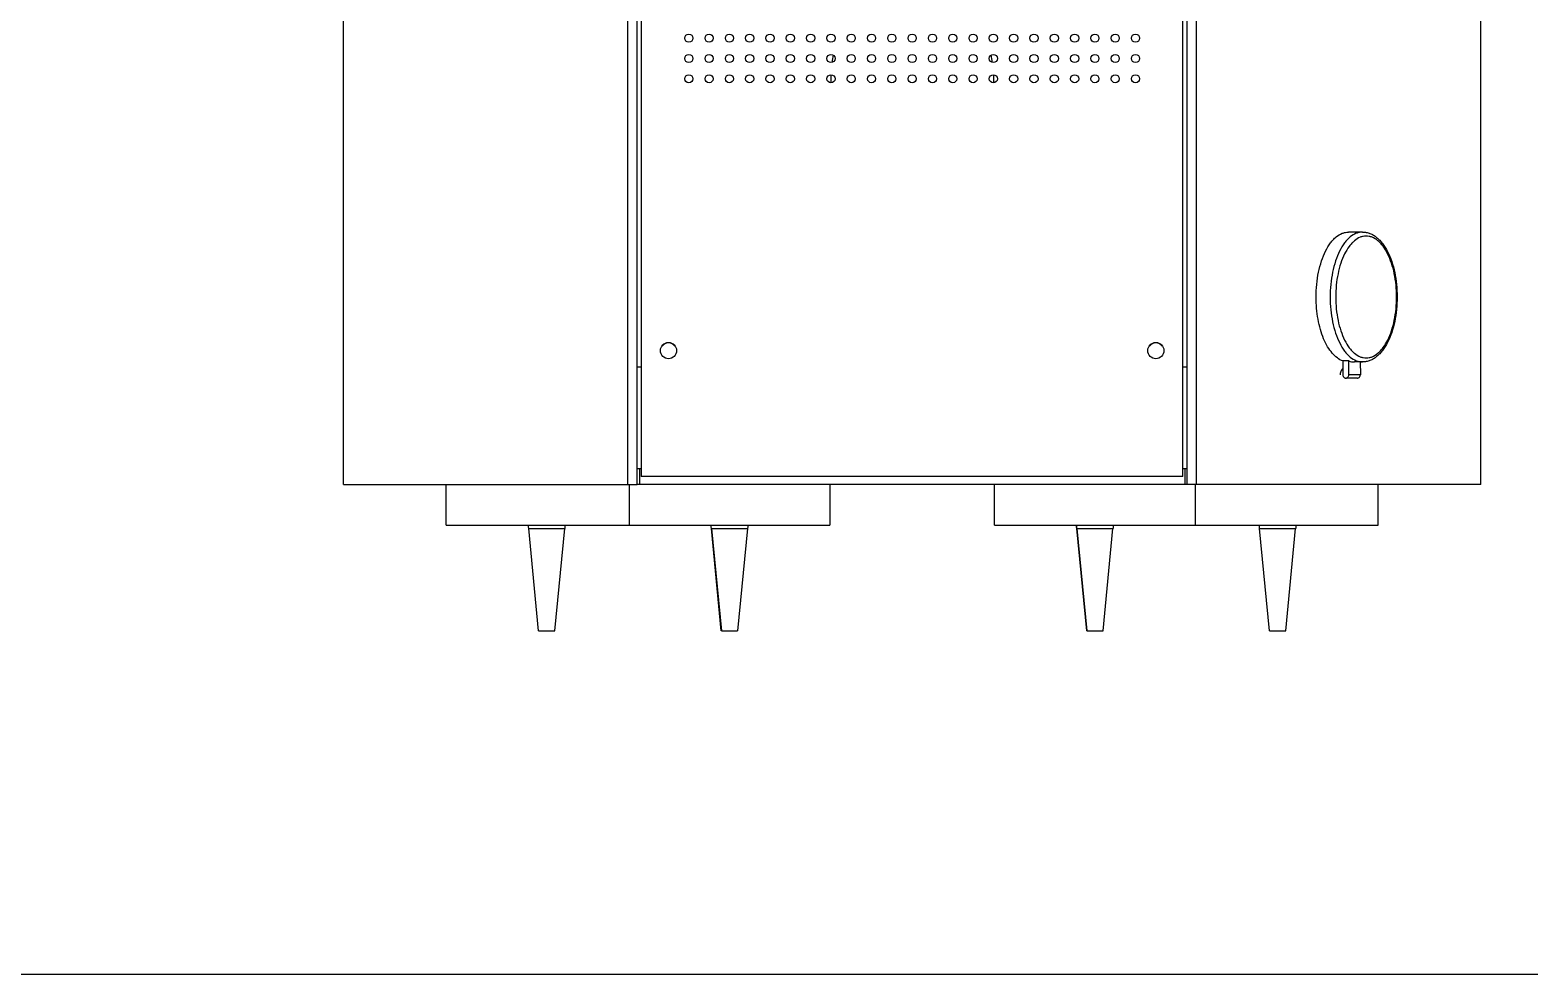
# Model space of a CAD drawing. Header units: millimetres. Extents: x 0 to 1189, y 0 to 841.
# Drawn here: x 369.1 to 738.2, y 0 to 232.5 of the extents above; entities that cross this region are included whole.
import ezdxf

# ---------------------------------------------------------------- set-up
doc = ezdxf.new("R2010")
doc.units = ezdxf.units.MM
doc.header["$LTSCALE"] = 65.395
doc.layers.get('0').update_dxf_attribs({"linetype": 'CONTINUOUS'})
for name, color, linetype in [('AXIS', 7, 'CONTINUOUS'), ('CURVES', 7, 'CONTINUOUS'), ('SURFACES', 7, 'CONTINUOUS')]:
    doc.layers.add(name, color=color, linetype=linetype)

msp = doc.modelspace()

# ---------------------------------------------------------------- linework, layer by layer
at = {"color": 7, "linetype": 'Continuous'}
for p, q in [((446.35, 120.53), (446.35, 460.53)), ((516.35, 120.53), (516.35, 460.53)), ((518.66, 120.53), (518.66, 460.53)), ((519.66, 459.53), (519.66, 122.53)), ((653.04, 122.53), (653.04, 459.53)), ((566.35, 221.47), (566.35, 219.48)), ((606.35, 221.47), (606.35, 219.48)), ((518.66, 149.53), (519.66, 149.53)), ((653.04, 149.53), (654.04, 149.53)), ((693.85, 150.98), (692.39, 150.98)), ((692.39, 150.98), (692.4, 147.59)), ((693.86, 147.59), (693.85, 150.98)), ((696.7, 150.73), (696.71, 147.6)), ((695.98, 146.76), (693.13, 146.75)), ((518.66, 124.53), (519.66, 124.53)), ((653.04, 122.53), (519.66, 122.53)), ((653.04, 124.53), (654.04, 124.53)), ((446.35, 120.53), (518.66, 120.53)), ((0, 0), (1189, 0))]:
    msp.add_line(p, q, dxfattribs=at)
at = {"color": 9, "linetype": 'Continuous'}
msp.add_line((696.71, 147.6), (693.86, 147.59), dxfattribs=at)
at = {"color": 7, "linetype": 'Continuous'}
for centre, radius, start, end in [((586.35, 221.53), 20, 166.1538, 171.462), ((586.35, 221.53), 20, 8.538, 13.8462), ((646.35, 153.43), 2, 37.5434, 142.4566)]:
    msp.add_arc(centre, radius, start, end, dxfattribs=at)
at = {"color": 9, "linetype": 'Continuous'}
for points, knots in [([(697.27, 182.73), (697.01, 182.73), (696.48, 182.67), (695.4, 182.35), (694.38, 181.7), (693.47, 180.83), (692.54, 179.71), (691.51, 177.97), (690.54, 175.55), (689.82, 172.79), (689.37, 169.81), (689.27, 167.75), (689.27, 166.71)], [0, 0, 0, 0, 0.040697, 0.082538, 0.173217, 0.223687, 0.278, 0.398387, 0.533797, 0.681731, 0.838562, 1, 1, 1, 1]), ([(705.64, 166.74), (705.64, 167.72), (705.55, 169.65), (705.13, 172.44), (704.45, 175.02), (703.53, 177.29), (702.57, 178.91), (701.7, 179.96), (700.84, 180.78), (699.89, 181.38), (698.88, 181.68), (698.13, 181.75), (697.39, 181.68), (696.38, 181.37), (695.42, 180.76), (694.57, 179.94), (693.7, 178.89), (692.74, 177.27), (691.82, 174.99), (691.15, 172.41), (690.73, 169.61), (690.64, 167.69), (690.64, 166.71)], [0, 0, 0, 0, 0.080723, 0.15912, 0.233051, 0.300709, 0.360852, 0.387984, 0.413198, 0.458507, 0.479422, 0.499771, 0.520127, 0.54106, 0.586436, 0.611692, 0.638868, 0.699099, 0.766836, 0.840828, 0.919264, 1, 1, 1, 1]), ([(689.27, 166.71), (689.27, 165.67), (689.38, 163.61), (689.82, 160.64), (690.55, 157.89), (691.52, 155.47), (692.55, 153.74), (693.47, 152.62), (694.39, 151.75), (695.4, 151.1), (696.48, 150.78), (697.01, 150.73), (697.27, 150.73)], [0, 0, 0, 0, 0.161481, 0.318316, 0.466228, 0.601607, 0.721967, 0.776271, 0.82674, 0.917431, 0.959287, 1, 1, 1, 1]), ([(690.64, 166.71), (690.64, 165.73), (690.74, 163.81), (691.15, 161.01), (691.83, 158.43), (692.75, 156.16), (693.71, 154.54), (694.58, 153.49), (695.44, 152.68), (696.39, 152.08), (697.4, 151.78), (698.15, 151.7), (698.9, 151.78), (699.9, 152.08), (700.86, 152.69), (701.71, 153.51), (702.58, 154.56), (703.54, 156.19), (704.46, 158.46), (705.13, 161.04), (705.55, 163.84), (705.64, 165.77), (705.64, 166.74)], [0, 0, 0, 0, 0.080723, 0.15912, 0.233051, 0.300709, 0.360852, 0.387984, 0.413198, 0.458507, 0.479422, 0.499771, 0.520127, 0.54106, 0.586436, 0.611692, 0.638868, 0.699099, 0.766836, 0.840828, 0.919264, 1, 1, 1, 1])]:
    msp.add_open_spline(points, degree=3, knots=knots, dxfattribs=at)
at = {"color": 7, "linetype": 'Continuous'}
for points, knots in [([(697.27, 182.73), (697.58, 182.73), (698.19, 182.67), (699.08, 182.41), (699.94, 181.98), (700.75, 181.41), (701.5, 180.71), (702.47, 179.57), (703.52, 177.83), (704.5, 175.43), (705.23, 172.71), (705.67, 169.78), (705.77, 167.77), (705.77, 166.74)], [0, 0, 0, 0, 0.046215, 0.092995, 0.141021, 0.19087, 0.24311, 0.298173, 0.417603, 0.549743, 0.692991, 0.844355, 1, 1, 1, 1]), ([(692.39, 150.98), (691.92, 151.15), (690.95, 151.69), (689.7, 152.91), (688.57, 154.53), (687.6, 156.5), (686.82, 158.78), (686.24, 161.29), (685.89, 163.96), (685.81, 165.79), (685.81, 166.71)], [0, 0, 0, 0, 0.085288, 0.181727, 0.291367, 0.414281, 0.549156, 0.693734, 0.845108, 1, 1, 1, 1]), ([(705.77, 166.74), (705.77, 165.72), (705.68, 163.7), (705.23, 160.76), (704.51, 158.04), (703.52, 155.63), (702.47, 153.89), (701.51, 152.75), (700.75, 152.04), (699.94, 151.47), (699.09, 151.05), (698.19, 150.79), (697.58, 150.73), (697.27, 150.73)], [0, 0, 0, 0, 0.155614, 0.306982, 0.450254, 0.582423, 0.701874, 0.756941, 0.809179, 0.859021, 0.907035, 0.9538, 1, 1, 1, 1]), ([(693.85, 150.98), (694.08, 150.9), (694.55, 150.77), (695.03, 150.73), (695.27, 150.73)], [0, 0, 0, 0, 0.505699, 1, 1, 1, 1]), ([(692.4, 147.59), (692.4, 147.48), (692.43, 147.27), (692.59, 146.99), (692.83, 146.8), (693.03, 146.75), (693.13, 146.75)], [0, 0, 0, 0, 0.266361, 0.523408, 0.7668, 1, 1, 1, 1]), ([(693.13, 146.75), (693.22, 146.75), (693.42, 146.8), (693.66, 146.99), (693.82, 147.27), (693.86, 147.48), (693.86, 147.59)], [0, 0, 0, 0, 0.233234, 0.476621, 0.733636, 1, 1, 1, 1]), ([(695.98, 146.76), (696.07, 146.76), (696.27, 146.8), (696.51, 146.99), (696.67, 147.27), (696.71, 147.49), (696.71, 147.6)], [0, 0, 0, 0, 0.233234, 0.476621, 0.733636, 1, 1, 1, 1])]:
    msp.add_open_spline(points, degree=3, knots=knots, dxfattribs=at)
at = {"layer": 'AXIS', "color": 7, "linetype": 'Continuous'}
for p, q in [((697.27, 182.73), (693.81, 182.73)), ((697.27, 150.73), (695.27, 150.73)), ((471.64, 110.53), (471.64, 120.53)), ((516.65, 120.53), (516.65, 110.53)), ((566.09, 120.53), (566.09, 110.53)), ((606.64, 110.53), (606.64, 120.53)), ((656.08, 110.53), (656.08, 120.53)), ((701.07, 110.53), (701.07, 120.53)), ((471.64, 110.53), (566.09, 110.53)), ((494.36, 84.53), (491.93, 109.75)), ((498.36, 84.53), (500.8, 109.75)), ((539.34, 84.53), (536.91, 109.75)), ((536.94, 109.75), (539.37, 84.53)), ((545.81, 109.75), (543.37, 84.53)), ((606.64, 110.53), (701.07, 110.53)), ((626.9, 109.75), (629.34, 84.53)), ((629.36, 84.53), (626.93, 109.75)), ((633.36, 84.53), (635.8, 109.75)), ((674.34, 84.53), (671.91, 109.75)), ((678.34, 84.53), (680.78, 109.75)), ((494.36, 84.53), (498.36, 84.53)), ((539.37, 84.53), (543.37, 84.53)), ((629.34, 84.53), (633.36, 84.53)), ((674.34, 84.53), (678.34, 84.53))]:
    msp.add_line(p, q, dxfattribs=at)
at = {"layer": 'AXIS', "color": 9, "linetype": 'Continuous'}
for p, q in [((491.93, 109.75), (500.8, 109.75)), ((536.91, 109.75), (545.81, 109.75)), ((626.9, 109.75), (635.8, 109.75)), ((671.91, 109.75), (680.78, 109.75))]:
    msp.add_line(p, q, dxfattribs=at)
at = {"layer": 'AXIS', "color": 7, "linetype": 'Continuous'}
for centre, radius in [((531.35, 230.47), 1), ((536.35, 230.47), 1), ((541.35, 230.47), 1), ((546.35, 230.47), 1), ((551.35, 230.47), 1), ((556.35, 230.47), 1), ((561.35, 230.47), 1), ((566.35, 230.47), 1), ((571.35, 230.47), 1), ((576.35, 230.47), 1), ((581.35, 230.47), 1), ((586.35, 230.47), 1), ((591.35, 230.47), 1), ((596.35, 230.47), 1), ((601.35, 230.47), 1), ((606.35, 230.47), 1), ((611.35, 230.47), 1), ((616.35, 230.47), 1), ((621.35, 230.47), 1), ((626.35, 230.47), 1), ((631.35, 230.47), 1), ((636.35, 230.47), 1), ((641.35, 230.47), 1), ((531.35, 225.47), 1), ((536.35, 225.47), 1), ((541.35, 225.47), 1), ((546.35, 225.47), 1), ((551.35, 225.47), 1), ((556.35, 225.47), 1), ((561.35, 225.47), 1), ((566.35, 225.47), 1), ((571.35, 225.47), 1), ((576.35, 225.47), 1), ((581.35, 225.47), 1), ((586.35, 225.47), 1), ((591.35, 225.47), 1), ((596.35, 225.47), 1), ((601.35, 225.47), 1), ((606.35, 225.47), 1), ((611.35, 225.47), 1), ((616.35, 225.47), 1), ((621.35, 225.47), 1), ((626.35, 225.47), 1), ((631.35, 225.47), 1), ((636.35, 225.47), 1), ((641.35, 225.47), 1), ((531.35, 220.47), 1), ((536.35, 220.47), 1), ((541.35, 220.47), 1), ((546.35, 220.47), 1), ((551.35, 220.47), 1), ((556.35, 220.47), 1), ((561.35, 220.47), 1), ((566.35, 220.47), 1), ((571.35, 220.47), 1), ((576.35, 220.47), 1), ((581.35, 220.47), 1), ((586.35, 220.47), 1), ((591.35, 220.47), 1), ((596.35, 220.47), 1), ((601.35, 220.47), 1), ((606.35, 220.47), 1), ((611.35, 220.47), 1), ((616.35, 220.47), 1), ((621.35, 220.47), 1), ((626.35, 220.47), 1), ((631.35, 220.47), 1), ((636.35, 220.47), 1), ((641.35, 220.47), 1), ((526.35, 153.53), 2), ((646.35, 153.53), 2)]:
    msp.add_circle(centre, radius, dxfattribs=at)
for centre, radius, start, end in [((526.35, 153.43), 2, 37.5434, 142.4566), ((482.23, 108.81), 9.74, 5.5158, 10.1781), ((510.5, 108.81), 9.74, 169.8219, 174.4842), ((527.21, 108.81), 9.74, 5.5158, 10.1781), ((527.24, 108.81), 9.74, 5.5158, 10.1781), ((555.5, 108.81), 9.74, 169.8219, 174.4842), ((617.2, 108.81), 9.74, 5.5158, 10.1781), ((617.23, 108.81), 9.74, 5.5158, 10.1781), ((645.5, 108.81), 9.74, 169.8219, 174.4842), ((662.21, 108.81), 9.74, 5.5158, 10.1781), ((690.48, 108.81), 9.74, 169.8219, 174.4842)]:
    msp.add_arc(centre, radius, start, end, dxfattribs=at)
msp.add_open_spline([(685.81, 166.71), (685.81, 167.75), (685.91, 169.81), (686.35, 172.79), (687.08, 175.55), (688.05, 177.97), (689.08, 179.71), (690.01, 180.83), (690.92, 181.7), (691.94, 182.35), (693.01, 182.67), (693.55, 182.73), (693.81, 182.73)], degree=3, knots=[0, 0, 0, 0, 0.161439, 0.318269, 0.466203, 0.601613, 0.722001, 0.776313, 0.826784, 0.917462, 0.959303, 1, 1, 1, 1], dxfattribs=at)
at = {"layer": 'CURVES', "color": 4, "linetype": 'Continuous'}
msp.add_open_spline([(692.39, 149.11), (692.37, 149.08), (692.33, 149.04), (692.29, 148.99), (692.26, 148.96), (692.23, 148.94), (692.22, 148.92), (692.21, 148.91), (692.2, 148.91), (692.19, 148.9), (692.19, 148.89), (692.17, 148.87), (692.15, 148.84), (692.12, 148.79), (692.09, 148.75), (692.06, 148.72), (692.05, 148.7), (692.04, 148.69), (692.04, 148.68), (692.03, 148.67), (692.03, 148.66), (692.02, 148.64), (692, 148.61), (691.98, 148.57), (691.96, 148.53), (691.94, 148.49), (691.93, 148.47), (691.92, 148.45), (691.91, 148.43), (691.9, 148.42), (691.9, 148.41), (691.89, 148.39), (691.89, 148.37), (691.88, 148.34), (691.86, 148.31), (691.85, 148.27), (691.83, 148.22), (691.82, 148.19), (691.81, 148.17), (691.81, 148.15), (691.81, 148.14), (691.8, 148.13), (691.8, 148.12), (691.8, 148.1), (691.79, 148.05), (691.78, 148), (691.77, 147.95), (691.76, 147.91), (691.75, 147.88), (691.75, 147.87), (691.75, 147.86), (691.75, 147.85), (691.74, 147.83), (691.74, 147.81), (691.74, 147.77), (691.74, 147.72), (691.73, 147.65), (691.73, 147.59), (691.73, 147.55)], degree=3, knots=[0, 0, 0, 0, 0.0625, 0.09375, 0.125, 0.140625, 0.15625, 0.164062, 0.167969, 0.171875, 0.179688, 0.1875, 0.21875, 0.25, 0.28125, 0.3125, 0.320312, 0.328125, 0.332031, 0.335938, 0.34375, 0.359375, 0.375, 0.40625, 0.4375, 0.453125, 0.46875, 0.484375, 0.492188, 0.5, 0.507812, 0.515625, 0.53125, 0.546875, 0.5625, 0.59375, 0.625, 0.640625, 0.65625, 0.664062, 0.667969, 0.671875, 0.679688, 0.6875, 0.71875, 0.75, 0.78125, 0.8125, 0.820312, 0.828125, 0.832031, 0.835938, 0.84375, 0.859375, 0.875, 0.90625, 0.9375, 1, 1, 1, 1], dxfattribs=at)
at = {"layer": 'SURFACES', "color": 7, "linetype": 'Continuous'}
for p, q in [((656.35, 120.53), (656.35, 464.53)), ((726.35, 120.53), (726.35, 464.53)), ((654.04, 120.53), (654.04, 460.53)), ((519.24, 124.53), (519.24, 120.53)), ((653.47, 124.53), (653.47, 120.53)), ((726.35, 120.53), (518.66, 120.53))]:
    msp.add_line(p, q, dxfattribs=at)

doc.saveas('drawing.dxf')
